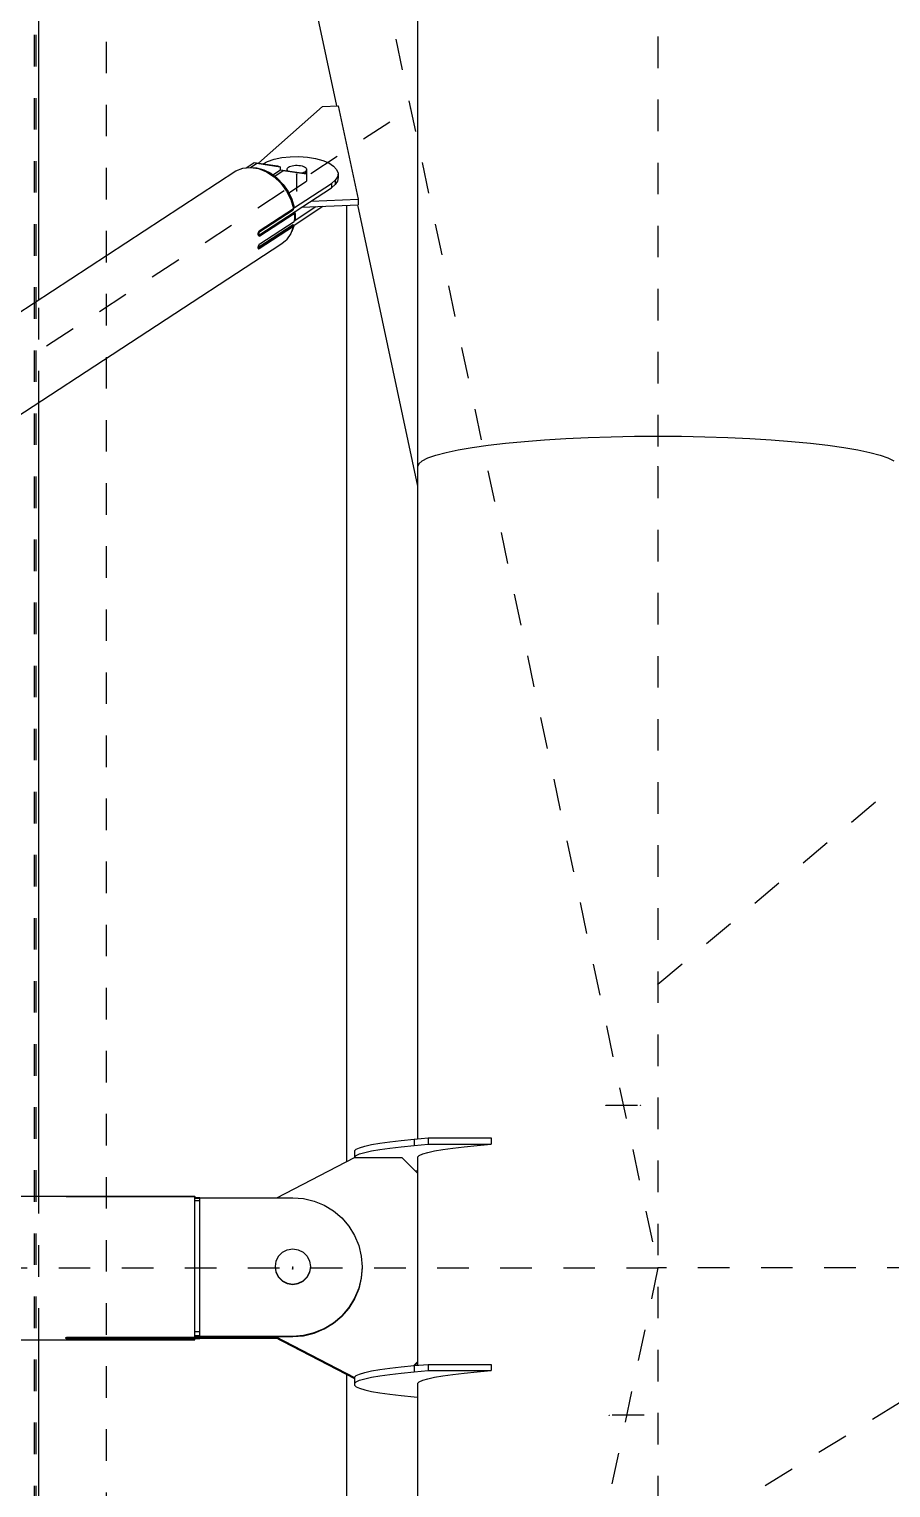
# Model space of a CAD drawing. Header units: millimetres. Extents: x 149919 to 150445, y 136651 to 136866.
# Drawn here: x 150374.119 to 150376.851, y 136790.678 to 136795.303 of the extents above; entities that cross this region are included whole.
import ezdxf

# ---------------------------------------------------------------- set-up
doc = ezdxf.new("R2010")
doc.units = ezdxf.units.MM
doc.header["$LTSCALE"] = 0.25
for name, pattern in [('CENTER', [50.8, 31.75, -6.35, 6.35, -6.35]), ('XKITLINE00', [0]), ('XKITLINE02', [4, 2, -2])]:
    doc.linetypes.add(name, pattern=pattern)

# ---------------------------------------------------------------- blocks, each defined once
blk = doc.blocks.new('çatıı')
at = {"color": 8, "linetype": 'CENTER'}
for p, q in [((23430, 16010.75), (23430, 14354.32)), ((23430, 14190.27), (25173.61, 15650.27)), ((23255, 15209.12), (23255, 13540.01)), ((23255, 14920.27), (23430, 14100.27)), ((22918.04, 14184.83), (23351.52, 14468)), ((23315.46, 14441.73), (23315.46, 14447.16)), ((23430, 14354.32), (23430, 12689.51)), ((23430, 14010.27), (23720.98, 14190.27)), ((23413.51, 14151.85), (23424.46, 14151.88)), ((22900, 14100.27), (23430, 14100.27)), ((23430, 14100.27), (23255, 13280.27)), ((23314.2, 14099.92), (23314.2, 14100.63)), ((23672.68, 14100.27), (23430, 14100.27)), ((23425.51, 14053.62), (23414.56, 14053.59))]:
    blk.add_line(p, q, dxfattribs=at)
at = {"color": 116, "linetype": 'XKITLINE02', "true_color": 0x136734}
for p, q in [((23232.3, 13721.24), (23232.29, 15406.22)), ((23232.83, 13721.24), (23232.82, 15406.22)), ((23233.68, 14374.73), (23233.68, 14407.31)), ((23233.68, 14077.5), (23233.68, 14123.02))]:
    blk.add_line(p, q, dxfattribs=at)
at = {"color": 8, "linetype": 'XKITLINE00'}
for p, q in [((23353.8, 14715.53), (23353.8, 14354.32)), ((23321.5, 14499.47), (23328.06, 14468.72)), ((23303.31, 14450.58), (23323.66, 14468.55)), ((23323.66, 14468.55), (23328.64, 14468.75)), ((23328.64, 14468.75), (23334.96, 14439.15)), ((23296.18, 14448.14), (23298.35, 14449.01)), ((23298.35, 14449.01), (23300.77, 14449.26)), ((23299.43, 14449.12), (23301.97, 14450.78)), ((23300.77, 14449.26), (23303.31, 14448.87)), ((23300.82, 14449.25), (23302.81, 14450.55)), ((23301.23, 14449.19), (23302.72, 14449.11)), ((23301.97, 14450.78), (23309.33, 14449.7)), ((23301.97, 14450.78), (23302.81, 14450.55)), ((23302.72, 14449.11), (23305, 14448.48)), ((23302.81, 14450.55), (23310.16, 14449.47)), ((23304.81, 14450.36), (23306.2, 14451.09)), ((23306.2, 14451.09), (23308.33, 14451.83)), ((23308.33, 14451.83), (23310.77, 14452.35)), ((23309.33, 14449.7), (23310.16, 14449.47)), ((23310.16, 14449.47), (23310.16, 14448.34)), ((23310.77, 14452.35), (23313.42, 14452.65)), ((23312.61, 14449.12), (23312.44, 14448.91)), ((23312.61, 14449.12), (23312.86, 14449.33)), ((23312.86, 14449.33), (23313.2, 14449.51)), ((23313.2, 14449.51), (23313.6, 14449.66)), ((23313.42, 14452.65), (23316.15, 14452.71)), ((23313.6, 14449.66), (23314.06, 14449.78)), ((23314.06, 14449.78), (23314.56, 14449.87)), ((23314.56, 14449.87), (23315.09, 14449.92)), ((23315.09, 14449.92), (23315.63, 14449.92)), ((23315.63, 14449.92), (23316.16, 14449.89)), ((23316.15, 14452.71), (23318.86, 14452.53)), ((23316.16, 14449.89), (23316.68, 14449.82)), ((23316.68, 14449.82), (23317.15, 14449.71)), ((23317.15, 14449.71), (23317.58, 14449.57)), ((23317.58, 14449.57), (23317.94, 14449.4)), ((23317.94, 14449.4), (23318.23, 14449.21)), ((23318.23, 14449.21), (23318.43, 14448.99)), ((23318.43, 14448.99), (23318.54, 14448.77)), ((23318.86, 14452.53), (23321.41, 14452.12)), ((23321.41, 14452.12), (23323.71, 14451.48)), ((23323.71, 14451.48), (23325.65, 14450.66)), ((23325.65, 14450.66), (23327.14, 14449.68)), ((23327.14, 14449.68), (23328.12, 14448.6)), ((23046.71, 14285.18), (23296.18, 14448.14)), ((23303.31, 14448.87), (23305.86, 14447.85)), ((23305, 14448.48), (23307.22, 14447.37)), ((23305.86, 14447.85), (23308.28, 14446.27)), ((23307.22, 14447.37), (23308.46, 14446.45)), ((23307.9, 14446.86), (23310.35, 14448.47)), ((23308.28, 14446.27), (23310.45, 14444.2)), ((23308.43, 14446.47), (23308.47, 14446.46)), ((23308.47, 14446.46), (23311.19, 14448.24)), ((23308.47, 14446.46), (23308.47, 14446.44)), ((23308.47, 14446.44), (23309.31, 14445.81)), ((23309.31, 14445.81), (23311.17, 14443.88)), ((23310.35, 14448.47), (23317.71, 14447.39)), ((23310.35, 14448.47), (23311.19, 14448.24)), ((23311.19, 14448.24), (23318.55, 14447.16)), ((23312.44, 14448.91), (23312.37, 14448.68)), ((23312.37, 14448.68), (23312.39, 14448.45)), ((23312.37, 14448.68), (23312.37, 14448.17)), ((23312.39, 14448.45), (23312.5, 14448.23)), ((23312.5, 14448.23), (23312.58, 14448.14)), ((23312.93, 14441.22), (23318.55, 14444.89)), ((23317.05, 14447.48), (23317.33, 14447.56)), ((23317.33, 14447.56), (23317.73, 14447.71)), ((23317.71, 14447.39), (23318.55, 14447.16)), ((23317.73, 14447.71), (23318.06, 14447.89)), ((23318.06, 14447.89), (23318.32, 14448.1)), ((23318.06, 14447.89), (23318.06, 14447.29)), ((23318.18, 14447.26), (23318.32, 14447.37)), ((23318.18, 14447.26), (23318.32, 14447.37)), ((23318.48, 14448.31), (23318.32, 14448.1)), ((23318.48, 14447.59), (23318.32, 14447.37)), ((23318.48, 14447.59), (23318.32, 14447.37)), ((23318.56, 14448.54), (23318.48, 14448.31)), ((23318.56, 14447.82), (23318.48, 14447.59)), ((23318.56, 14447.82), (23318.48, 14447.59)), ((23318.54, 14448.77), (23318.56, 14448.54)), ((23318.55, 14447.16), (23318.55, 14444.89)), ((23318.56, 14448.54), (23318.56, 14447.82)), ((23318.56, 14447.82), (23318.56, 14447.15)), ((23326.45, 14444.13), (23327.69, 14445.17)), ((23328.4, 14446.29), (23327.69, 14445.17)), ((23327.69, 14445.17), (23327.69, 14443.81)), ((23328.4, 14444.93), (23327.69, 14443.81)), ((23328.12, 14448.6), (23328.55, 14447.45)), ((23328.55, 14447.45), (23328.4, 14446.29)), ((23328.55, 14446.09), (23328.4, 14444.93)), ((23328.55, 14447.45), (23328.55, 14446.09)), ((23303.4, 14427.72), (23326.45, 14442.77)), ((23310.45, 14444.2), (23312.26, 14441.74)), ((23311.17, 14443.88), (23312.72, 14441.65)), ((23312.26, 14441.74), (23313.62, 14439.02)), ((23312.72, 14441.65), (23313.9, 14439.22)), ((23314.44, 14436.29), (23326.45, 14444.13)), ((23326.45, 14444.13), (23326.45, 14442.77)), ((23326.45, 14442.77), (23327.69, 14443.81)), ((23303.4, 14428.67), (23314.3, 14435.78)), ((23303.55, 14429.12), (23314.45, 14436.24)), ((23313.62, 14439.03), (23313.9, 14439.22)), ((23313.62, 14439.02), (23314.45, 14436.24)), ((23313.9, 14439.22), (23314.66, 14436.69)), ((23314.17, 14436.06), (23314.3, 14435.78)), ((23314.3, 14430.76), (23323.71, 14436.91)), ((23314.3, 14436.14), (23314.3, 14435.78)), ((23314.36, 14434.73), (23314.9, 14435.08)), ((23314.37, 14436.51), (23314.66, 14436.69)), ((23314.65, 14432.35), (23321.5, 14436.82)), ((23314.74, 14435.13), (23314.9, 14435.08)), ((23314.9, 14435.08), (23314.95, 14434.44)), ((23317.08, 14436.65), (23334.96, 14437.34)), ((23320.03, 14438.58), (23334.96, 14439.15)), ((23331.2, 14437.2), (23331.2, 14133.97)), ((23334.76, 14437.33), (23353.8, 14348.13)), ((23334.96, 14439.15), (23334.96, 14437.34)), ((23303.19, 14423.71), (23314.08, 14430.82)), ((23303.4, 14424.05), (23314.3, 14431.17)), ((23303.55, 14423.51), (23314.45, 14430.63)), ((23303.73, 14427.53), (23314.63, 14434.65)), ((23303.73, 14425), (23314.63, 14432.12)), ((23314.45, 14430.63), (23313.62, 14428.3)), ((23314.62, 14430.97), (23313.9, 14428.97)), ((23313.98, 14430.76), (23314.45, 14430.63)), ((23313.98, 14430.76), (23314.11, 14430.72)), ((23314.3, 14431.17), (23314.08, 14430.82)), ((23314.08, 14430.82), (23314.3, 14430.76)), ((23314.11, 14430.72), (23314.21, 14430.78)), ((23314.2, 14434.77), (23314.63, 14434.65)), ((23314.2, 14434.77), (23314.36, 14434.73)), ((23314.3, 14431.17), (23314.3, 14430.76)), ((23314.63, 14434.65), (23314.76, 14433.35)), ((23314.76, 14433.35), (23314.63, 14432.12)), ((23314.65, 14432.38), (23314.9, 14432.55)), ((23314.67, 14434.25), (23314.95, 14434.44)), ((23314.72, 14433.02), (23314.95, 14433.17)), ((23314.95, 14433.17), (23314.9, 14432.55)), ((23314.95, 14434.44), (23314.97, 14433.8)), ((23314.97, 14433.8), (23314.95, 14433.17)), ((23303.23, 14428.55), (23303.18, 14428.28)), ((23303.18, 14428.28), (23303.18, 14428.02)), ((23303.18, 14428.02), (23303.23, 14427.79)), ((23303.31, 14428.79), (23303.23, 14428.55)), ((23303.23, 14427.79), (23303.32, 14427.62)), ((23303.25, 14427.76), (23303.4, 14427.72)), ((23303.28, 14427.71), (23303.32, 14427.74)), ((23303.3, 14427.65), (23303.73, 14427.53)), ((23303.43, 14428.97), (23303.31, 14428.79)), ((23303.32, 14427.62), (23303.44, 14427.51)), ((23303.33, 14428.82), (23303.4, 14428.67)), ((23303.4, 14428.67), (23303.4, 14427.72)), ((23303.42, 14427.52), (23303.58, 14427.48)), ((23303.55, 14429.12), (23303.43, 14428.97)), ((23303.44, 14427.51), (23303.58, 14427.48)), ((23303.58, 14427.48), (23303.73, 14427.53)), ((23310.45, 14424.88), (23312.26, 14426.33)), ((23313.62, 14428.3), (23312.26, 14426.33)), ((23313.9, 14428.97), (23313.82, 14428.84)), ((23313.85, 14428.93), (23313.9, 14428.97)), ((23013.69, 14231.02), (23310.45, 14424.88)), ((23303.23, 14424.2), (23303.18, 14423.95)), ((23303.18, 14423.95), (23303.18, 14423.73)), ((23303.18, 14423.73), (23303.23, 14423.57)), ((23303.4, 14424.05), (23303.19, 14423.71)), ((23303.22, 14423.6), (23303.55, 14423.51)), ((23303.32, 14424.45), (23303.23, 14424.2)), ((23303.23, 14423.57), (23303.3, 14423.48)), ((23303.31, 14423.47), (23303.43, 14423.47)), ((23303.44, 14424.68), (23303.32, 14424.45)), ((23303.4, 14424.6), (23303.4, 14424.05)), ((23303.43, 14423.47), (23303.55, 14423.51)), ((23303.58, 14424.87), (23303.44, 14424.68)), ((23303.58, 14424.87), (23303.73, 14425)), ((23371.09, 14360.48), (23376.11, 14361.18)), ((23376.11, 14361.18), (23381.65, 14361.82)), ((23381.65, 14361.82), (23387.66, 14362.39)), ((23387.66, 14362.39), (23394.07, 14362.88)), ((23394.07, 14362.88), (23400.83, 14363.29)), ((23400.83, 14363.29), (23407.88, 14363.61)), ((23407.88, 14363.61), (23415.13, 14363.84)), ((23415.13, 14363.84), (23422.53, 14363.98)), ((23422.53, 14363.98), (23430, 14364.03)), ((23430, 14364.03), (23437.46, 14363.98)), ((23437.46, 14363.98), (23444.86, 14363.84)), ((23444.86, 14363.84), (23452.12, 14363.61)), ((23452.12, 14363.61), (23459.16, 14363.29)), ((23459.16, 14363.29), (23465.92, 14362.88)), ((23465.92, 14362.88), (23472.33, 14362.39)), ((23472.33, 14362.39), (23478.34, 14361.82)), ((23478.34, 14361.82), (23483.88, 14361.18)), ((23483.88, 14361.18), (23488.9, 14360.48)), ((23355.26, 14356.21), (23357.08, 14357.14)), ((23357.08, 14357.14), (23359.6, 14358.04)), ((23359.6, 14358.04), (23362.79, 14358.9)), ((23362.79, 14358.9), (23366.64, 14359.71)), ((23366.64, 14359.71), (23371.09, 14360.48)), ((23488.9, 14360.48), (23493.35, 14359.71)), ((23493.35, 14359.71), (23497.2, 14358.9)), ((23497.2, 14358.9), (23500.39, 14358.04)), ((23500.39, 14358.04), (23502.91, 14357.14)), ((23502.91, 14357.14), (23504.73, 14356.21)), ((23354.16, 14355.27), (23353.8, 14354.32)), ((23354.16, 14355.27), (23353.8, 14354.32)), ((23353.8, 14354.32), (23353.8, 14141.22)), ((23354.16, 14355.27), (23355.26, 14356.21)), ((23354.16, 14355.27), (23355.26, 14356.21)), ((23337.03, 14138.92), (23339.18, 14139.4)), ((23339.18, 14139.4), (23341.83, 14139.86)), ((23341.83, 14139.86), (23344.98, 14140.31)), ((23344.98, 14140.31), (23348.59, 14140.73)), ((23348.59, 14140.73), (23352.65, 14141.13)), ((23348.59, 14138.74), (23352.65, 14139.13)), ((23352.65, 14141.13), (23357.11, 14141.49)), ((23352.65, 14141.13), (23352.65, 14139.13)), ((23352.65, 14139.13), (23357.11, 14139.5)), ((23357.11, 14141.49), (23357.11, 14139.5)), ((23357.11, 14141.49), (23377.11, 14141.49)), ((23357.11, 14139.5), (23377.11, 14139.5)), ((23368.59, 14138.74), (23372.65, 14139.13)), ((23372.65, 14139.13), (23377.11, 14139.5)), ((23377.11, 14141.49), (23377.11, 14139.5)), ((23309.19, 14122.56), (23333.8, 14135.32)), ((23333.76, 14137.41), (23334.31, 14137.92)), ((23333.76, 14137.41), (23333.76, 14135.42)), ((23333.76, 14135.42), (23334.31, 14135.93)), ((23333.76, 14135.42), (23333.76, 14135.31)), ((23333.8, 14135.32), (23348.8, 14135.32)), ((23334.31, 14137.92), (23335.4, 14138.42)), ((23334.31, 14135.93), (23335.4, 14136.43)), ((23335.4, 14138.42), (23337.03, 14138.92)), ((23335.4, 14136.43), (23337.03, 14136.92)), ((23337.03, 14136.92), (23339.18, 14137.4)), ((23339.18, 14137.4), (23341.83, 14137.87)), ((23341.83, 14137.87), (23344.98, 14138.31)), ((23344.98, 14138.31), (23348.59, 14138.74)), ((23348.8, 14135.32), (23353.8, 14130.34)), ((23353.76, 14135.42), (23354.31, 14135.93)), ((23353.76, 14135.42), (23353.76, 14134.91)), ((23353.76, 14134.91), (23353.8, 14134.88)), ((23353.8, 14135.45), (23353.8, 14130.34)), ((23354.31, 14135.93), (23355.4, 14136.43)), ((23355.4, 14136.43), (23357.03, 14136.92)), ((23357.03, 14136.92), (23359.18, 14137.4)), ((23359.18, 14137.4), (23361.83, 14137.87)), ((23361.83, 14137.87), (23364.98, 14138.31)), ((23364.98, 14138.31), (23368.59, 14138.74)), ((23352.96, 14131.17), (23353.8, 14131.11)), ((23353.8, 14130.34), (23353.8, 14070.53)), ((23046.8, 14123.05), (23283.2, 14123.05)), ((23242.19, 14123.03), (23242.36, 14123.03)), ((23242.19, 14123.02), (23242.36, 14122.97)), ((23242.36, 14123.03), (23242.6, 14123.03)), ((23242.36, 14122.97), (23242.6, 14122.93)), ((23242.6, 14123.03), (23242.89, 14123.03)), ((23242.6, 14122.93), (23242.89, 14122.91)), ((23242.89, 14123.03), (23243.2, 14123.03)), ((23242.89, 14123.03), (23242.89, 14122.91)), ((23242.89, 14122.91), (23243.2, 14122.9)), ((23243.2, 14123.03), (23283.2, 14123.03)), ((23243.2, 14123.03), (23243.2, 14122.9)), ((23243.2, 14122.9), (23283.2, 14122.9)), ((23283.2, 14123.05), (23283.2, 14123.03)), ((23283.2, 14123.05), (23283.2, 14123.03)), ((23283.2, 14123.03), (23283.2, 14122.9)), ((23283.2, 14087.01), (23283.2, 14122.9)), ((23283.2, 14122.61), (23284.7, 14122.61)), ((23283.2, 14122.56), (23314.2, 14122.56)), ((23283.2, 14122.44), (23284.7, 14122.44)), ((23283.2, 14121.7), (23284.7, 14121.7)), ((23284.7, 14122.61), (23284.7, 14122.56)), ((23284.7, 14120.41), (23284.7, 14122.44)), ((23314.2, 14122.56), (23317.64, 14122.29)), ((23317.64, 14122.29), (23320.99, 14121.49)), ((23320.99, 14121.49), (23324.18, 14120.17)), ((23284.7, 14078.83), (23284.7, 14120.41)), ((23324.18, 14120.17), (23327.13, 14118.37)), ((23327.13, 14118.37), (23329.75, 14116.14)), ((23329.75, 14116.14), (23331.99, 14113.52)), ((23331.99, 14113.52), (23333.8, 14110.59)), ((23333.8, 14110.59), (23335.12, 14107.41)), ((23335.12, 14107.41), (23335.92, 14104.06)), ((23308.87, 14102.48), (23308.6, 14100.76)), ((23309.66, 14104.04), (23308.87, 14102.48)), ((23309.66, 14104.04), (23310.9, 14105.27)), ((23310.9, 14105.27), (23312.46, 14106.06)), ((23312.46, 14106.06), (23314.2, 14106.34)), ((23314.2, 14106.34), (23315.93, 14106.06)), ((23315.93, 14106.06), (23317.49, 14105.27)), ((23317.49, 14105.27), (23318.73, 14104.04)), ((23318.73, 14104.04), (23319.52, 14102.48)), ((23319.52, 14102.48), (23319.8, 14100.76)), ((23335.92, 14104.06), (23336.2, 14100.63)), ((23308.6, 14100.76), (23308.87, 14099.03)), ((23308.6, 14100.69), (23308.87, 14098.97)), ((23308.6, 14100.69), (23308.87, 14098.97)), ((23308.6, 14100.63), (23308.87, 14098.9)), ((23308.87, 14099.03), (23309.66, 14097.47)), ((23308.87, 14098.97), (23309.66, 14097.41)), ((23308.87, 14098.97), (23309.66, 14097.41)), ((23308.87, 14098.9), (23309.66, 14097.35)), ((23309.66, 14097.47), (23310.9, 14096.24)), ((23317.49, 14096.24), (23318.73, 14097.47)), ((23319.52, 14099.03), (23318.73, 14097.47)), ((23319.52, 14098.97), (23318.73, 14097.41)), ((23319.52, 14098.97), (23318.73, 14097.41)), ((23319.52, 14098.9), (23318.73, 14097.35)), ((23319.8, 14100.76), (23319.52, 14099.03)), ((23319.8, 14100.69), (23319.52, 14098.97)), ((23319.8, 14100.69), (23319.52, 14098.97)), ((23319.8, 14100.63), (23319.52, 14098.9)), ((23336.2, 14100.63), (23335.92, 14097.2)), ((23336.2, 14100.47), (23335.92, 14097.04)), ((23309.66, 14097.41), (23310.9, 14096.18)), ((23309.66, 14097.41), (23310.9, 14096.18)), ((23309.66, 14097.35), (23310.9, 14096.11)), ((23310.9, 14096.24), (23312.46, 14095.45)), ((23310.9, 14096.18), (23312.46, 14095.38)), ((23310.9, 14096.18), (23312.46, 14095.38)), ((23310.9, 14096.11), (23312.46, 14095.32)), ((23312.46, 14095.45), (23314.2, 14095.17)), ((23312.46, 14095.38), (23314.2, 14095.11)), ((23312.46, 14095.38), (23314.2, 14095.11)), ((23312.46, 14095.32), (23314.2, 14095.05)), ((23314.2, 14095.17), (23315.93, 14095.45)), ((23314.2, 14095.11), (23315.93, 14095.38)), ((23314.2, 14095.11), (23315.93, 14095.38)), ((23314.2, 14095.05), (23315.93, 14095.32)), ((23314.2, 14095.17), (23314.2, 14095.11)), ((23314.2, 14095.11), (23314.2, 14095.05)), ((23315.93, 14095.45), (23317.49, 14096.24)), ((23315.93, 14095.38), (23317.49, 14096.18)), ((23315.93, 14095.38), (23317.49, 14096.18)), ((23315.93, 14095.32), (23317.49, 14096.11)), ((23317.49, 14096.18), (23318.73, 14097.41)), ((23317.49, 14096.18), (23318.73, 14097.41)), ((23317.49, 14096.11), (23318.73, 14097.35)), ((23335.12, 14093.85), (23333.8, 14090.67)), ((23335.12, 14093.69), (23333.8, 14090.52)), ((23335.92, 14097.2), (23335.12, 14093.85)), ((23335.92, 14097.04), (23335.12, 14093.69)), ((23333.8, 14090.67), (23331.99, 14087.74)), ((23333.8, 14090.52), (23331.99, 14087.58)), ((23283.2, 14078.37), (23283.2, 14087.01)), ((23327.13, 14082.89), (23329.75, 14085.12)), ((23327.13, 14082.73), (23329.75, 14084.96)), ((23331.99, 14087.74), (23329.75, 14085.12)), ((23331.99, 14087.58), (23329.75, 14084.96)), ((23283.2, 14080.12), (23284.7, 14080.12)), ((23314.2, 14078.7), (23317.64, 14078.97)), ((23317.64, 14078.97), (23320.99, 14079.77)), ((23317.64, 14078.81), (23320.99, 14079.61)), ((23317.64, 14078.97), (23317.64, 14078.81)), ((23320.99, 14079.77), (23324.18, 14081.09)), ((23320.99, 14079.61), (23324.18, 14080.93)), ((23324.18, 14081.09), (23327.13, 14082.89)), ((23324.18, 14080.93), (23327.13, 14082.73)), ((23046.8, 14077.5), (23283.2, 14077.5)), ((23242.11, 14078.1), (23242.19, 14078.15)), ((23242.11, 14078.1), (23242.11, 14078.05)), ((23242.11, 14078.05), (23242.19, 14078)), ((23242.19, 14078.15), (23242.36, 14078.24)), ((23242.19, 14078), (23242.36, 14077.96)), ((23242.36, 14078.24), (23242.6, 14078.31)), ((23242.36, 14077.96), (23242.6, 14077.92)), ((23242.6, 14078.31), (23242.89, 14078.36)), ((23242.6, 14077.92), (23242.89, 14077.9)), ((23242.89, 14078.36), (23243.2, 14078.37)), ((23242.89, 14078.36), (23242.89, 14077.9)), ((23242.89, 14077.9), (23243.2, 14077.89)), ((23243.2, 14078.37), (23283.2, 14078.37)), ((23243.2, 14078.37), (23243.2, 14077.89)), ((23243.2, 14077.89), (23283.2, 14077.89)), ((23283.2, 14078.83), (23284.7, 14078.83)), ((23283.2, 14078.7), (23314.2, 14078.7)), ((23283.2, 14078.54), (23314.2, 14078.54)), ((23283.2, 14077.5), (23283.2, 14078.37)), ((23283.2, 14078.37), (23283.2, 14078.31)), ((23283.2, 14078.31), (23284.7, 14078.31)), ((23283.2, 14078.12), (23284.7, 14078.12)), ((23283.2, 14077.93), (23284.7, 14077.93)), ((23284.7, 14077.99), (23284.7, 14078.53)), ((23284.7, 14078.15), (23308.89, 14078.15)), ((23284.7, 14077.99), (23309.19, 14077.99)), ((23284.7, 14077.99), (23284.7, 14077.93)), ((23308.13, 14078.54), (23333.76, 14065.24)), ((23308.74, 14078.54), (23333.76, 14065.56)), ((23314.2, 14078.54), (23317.64, 14078.81)), ((23314.2, 14078.7), (23314.2, 14078.54)), ((23352.61, 14069.35), (23353.8, 14070.53)), ((23352.65, 14069.35), (23357.11, 14069.72)), ((23352.96, 14069.38), (23353.8, 14070.21)), ((23353.8, 14070.53), (23353.8, 14070.37)), ((23353.8, 14070.37), (23353.8, 14069.44)), ((23357.11, 14069.72), (23357.11, 14067.72)), ((23357.11, 14069.72), (23377.11, 14069.72)), ((23377.11, 14069.72), (23377.11, 14067.72)), ((23331.2, 14066.57), (23331.2, 13734.41)), ((23333.76, 14065.64), (23334.31, 14066.15)), ((23333.76, 14065.64), (23333.76, 14063.64)), ((23334.31, 14066.15), (23335.4, 14066.65)), ((23335.4, 14066.65), (23337.03, 14067.14)), ((23335.4, 14064.65), (23337.03, 14065.15)), ((23337.03, 14067.14), (23339.18, 14067.62)), ((23337.03, 14065.15), (23339.18, 14065.63)), ((23339.18, 14067.62), (23341.83, 14068.09)), ((23339.18, 14065.63), (23341.83, 14066.09)), ((23341.83, 14068.09), (23344.98, 14068.53)), ((23341.83, 14066.09), (23344.98, 14066.54)), ((23344.98, 14068.53), (23348.59, 14068.95)), ((23344.98, 14066.54), (23348.59, 14066.96)), ((23348.59, 14068.95), (23352.65, 14069.35)), ((23348.59, 14066.96), (23352.65, 14067.36)), ((23352.65, 14069.35), (23352.65, 14067.36)), ((23352.65, 14067.36), (23357.11, 14067.72)), ((23355.4, 14064.65), (23357.03, 14065.15)), ((23357.03, 14065.15), (23359.18, 14065.63)), ((23357.11, 14067.72), (23377.11, 14067.72)), ((23359.18, 14065.63), (23361.83, 14066.09)), ((23361.83, 14066.09), (23364.98, 14066.54)), ((23364.98, 14066.54), (23368.59, 14066.96)), ((23368.59, 14066.96), (23372.65, 14067.36)), ((23372.65, 14067.36), (23377.11, 14067.72)), ((23333.76, 14063.64), (23334.31, 14064.15)), ((23333.76, 14063.64), (23333.76, 14063.14)), ((23333.76, 14063.14), (23334.31, 14062.63)), ((23334.31, 14064.15), (23335.4, 14064.65)), ((23334.31, 14062.63), (23335.4, 14062.13)), ((23335.4, 14062.13), (23337.03, 14061.63)), ((23337.03, 14061.63), (23339.18, 14061.15)), ((23339.18, 14061.15), (23341.83, 14060.69)), ((23341.83, 14060.69), (23344.98, 14060.24)), ((23353.76, 14063.64), (23354.31, 14064.15)), ((23353.76, 14063.64), (23353.76, 14063.14)), ((23353.76, 14063.14), (23353.8, 14063.11)), ((23353.8, 14063.67), (23353.8, 13489.99)), ((23354.31, 14064.15), (23355.4, 14064.65)), ((23344.98, 14060.24), (23348.59, 14059.82)), ((23348.59, 14059.82), (23352.65, 14059.42)), ((23352.65, 14059.42), (23353.8, 14059.33))]:
    blk.add_line(p, q, dxfattribs=at)
at = {"color": 7, "linetype": 'XKITLINE00'}
for p, q in [((23233.68, 14407.31), (23233.68, 14574.44)), ((23233.68, 14123.02), (23233.68, 14374.73)), ((23233.68, 13721.24), (23233.68, 14077.5))]:
    blk.add_line(p, q, dxfattribs=at)
at = {"color": 8, "linetype": 'XKITLINE00'}
for centre in [(23351.52, 14468), (23315.46, 14447.16), (23315.46, 14441.73), (23430, 14354.32), (23430, 14354.32), (23430, 14190.27), (23413.51, 14151.85), (23424.46, 14151.88), (23314.2, 14100.63), (23314.2, 14099.92), (23430, 14100.27), (23430, 14100.27), (23430, 14100.27), (23430, 14100.27), (23414.56, 14053.59), (23425.51, 14053.62)]:
    blk.add_circle(centre, 0.05, dxfattribs=at)

msp = doc.modelspace()

# ---------------------------------------------------------------- block references
at = {"xscale": 0.009999943142843078, "yscale": 0.009999943142843078, "zscale": 0.009999943142843078}
msp.add_blockref('çatıı', (150141.8141, 136650.3731), dxfattribs=at)

doc.saveas('drawing.dxf')
